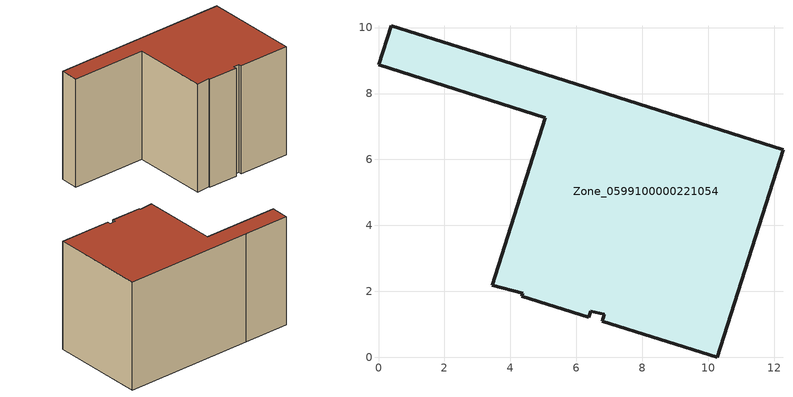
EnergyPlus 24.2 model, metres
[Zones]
Zone_0599100000221054
 floor ground (C_G): 6.44,1.41 6.38,1.22 4.34,1.86 4.38,1.95 3.46,2.19 5.06,7.26 0,8.87 0.39,10.06 3.48,9.09 12.26,6.29 10.26,0 6.78,1.09 6.85,1.3 z0
 wall outside (C_F): 0,8.87 5.06,7.26 3.46,2.19 4.38,1.95 4.34,1.86 6.38,1.22 6.44,1.41 6.85,1.3 6.78,1.09 10.26,0 12.26,6.29 3.48,9.09 0.39,10.06 0,8.87 z0:7.67
 roof outside (C_R): 6.44,1.41 6.85,1.3 6.78,1.09 10.26,0 12.26,6.29 3.48,9.09 0.39,10.06 0,8.87 5.06,7.26 3.46,2.19 4.38,1.95 4.34,1.86 6.38,1.22 z7.67
[BUILDING]
Pand.0599100000221054: North Axis=0; Terrain=City; Loads Convergence Tolerance Value=0.04; Temperature Convergence Tolerance Value=0.4; Solar Distribution=FullExterior; Maximum Number of Warmup Days=25; Minimum Number of Warmup Days=1
[Site:Location]
Rotterdam.The.Hague.AP_ZH_NLD Design_Conditions: Latitude=51.96; Longitude=4.45; Time Zone=1; Elevation=-4.5
[SITE:GROUNDTEMPERATURE:BUILDINGSURFACE]
18, 18, 18, 18, 18, 18, 18, 18, 18, 18, 18, 18
[MATERIAL] Thermal Absorptance=0.9; Solar Absorptance=0.7; Visible Absorptance=0.7
Name | Roughness | Thickness | Conductivity | Density | Specific Heat
G.TC.1946-1964 | MediumSmooth | 0.15 | 1 | 540 | 1210
F.TC.1946-1964 | Rough | 0.3 | 0.857143 | 1920 | 840
R.TC.1946-1964 | MediumRough | 0.2 | 0.235294 | 1500 | 1000
[CONSTRUCTION]
C_G: G.TC.1946-1964
C_F: F.TC.1946-1964
C_R: R.TC.1946-1964
[ZONE]
Zone_0599100000221054: Type=1; Multiplier=1; Ceiling Height=Autocalculate; Volume=Autocalculate; Floor Area=autocalculate; Part of Total Floor Area=Yes
[ZONEINFILTRATION:DESIGNFLOWRATE]
Infil_Zone_0599100000221054: Zone or ZoneList or Space or SpaceList=Zone_0599100000221054; Schedule=AlwaysOn; Design Flow Rate Calculation Method=Flow/Area; Flow Rate per Floor Area=0.003; Constant Term Coefficient=1; Temperature Term Coefficient=0; Velocity Term Coefficient=0; Velocity Squared Term Coefficient=0
[HVACTEMPLATE:ZONE:IDEALLOADSAIRSYSTEM]
Zone_0599100000221054: Maximum Heating Supply Air Temperature=50; Minimum Cooling Supply Air Temperature=13; Maximum Heating Supply Air Humidity Ratio=0.0156; Minimum Cooling Supply Air Humidity Ratio=0.0077; Heating Limit=NoLimit; Cooling Limit=NoLimit; Dehumidification Control Type=ConstantSensibleHeatRatio; Cooling Sensible Heat Ratio=0.7; Dehumidification Setpoint=60; Humidification Control Type=None; Humidification Setpoint=30; Outdoor Air Method=None; Outdoor Air Flow Rate per Person=0.00944; Outdoor Air Flow Rate per Zone Floor Area=0; Outdoor Air Flow Rate per Zone=0; Demand Controlled Ventilation Type=None; Outdoor Air Economizer Type=NoEconomizer; Heat Recovery Type=None; Sensible Heat Recovery Effectiveness=0.7; Latent Heat Recovery Effectiveness=0.65
[ZONECONTROL:THERMOSTAT]
ThermostatControl_Zone_0599100000221054: Zone or ZoneList=Zone_0599100000221054; Control Type Schedule=DualSetpointControlType; Control 1=Thermostat_Zone_0599100000221054; Temperature Difference Between Cutout And Setpoint=0
[THERMOSTATSETPOINT:DUALSETPOINT]
Thermostat_Zone_0599100000221054: Heating Setpoint Temperature Schedule=HeatingSetpoint_Zone_0599100000221054; Cooling Setpoint Temperature Schedule=CoolingSetpoint_Zone_0599100000221054
[SCHEDULE:COMPACT]
HeatingSetpoint_Zone_0599100000221054: Through: 12/31, For: AllDays, Until: 24:00, 21
CoolingSetpoint_Zone_0599100000221054: Through: 12/31, For: AllDays, Until: 24:00, 24
DualSetpointControlType: Through: 12/31, For: AllDays, Until: 24:00, 4
AlwaysOn: Through: 12/31, For: AllDays, Until: 24:00, 1
